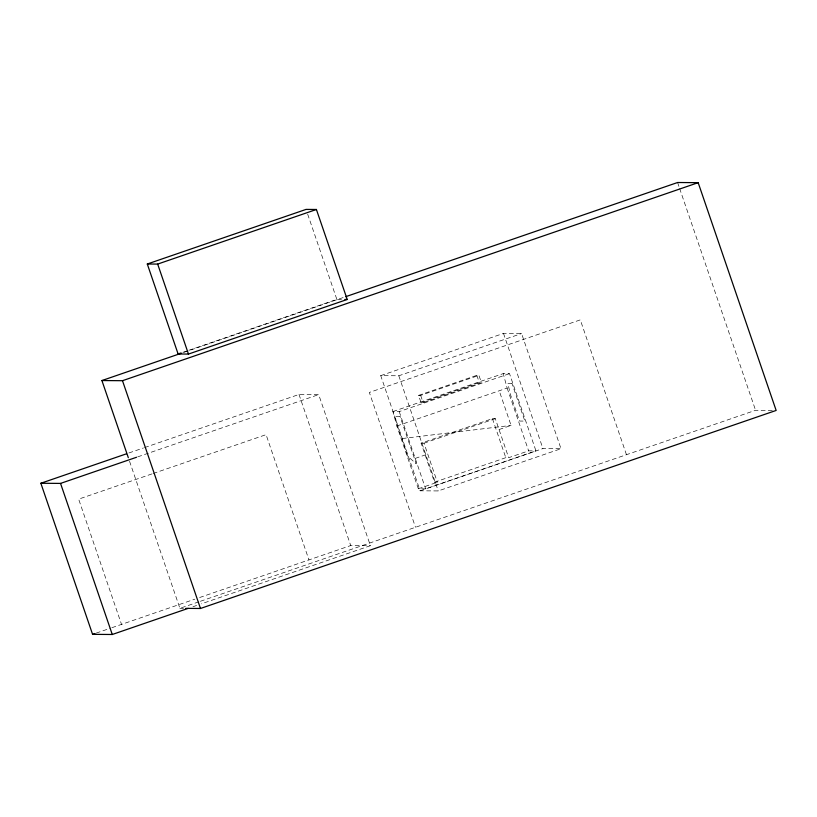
<?xml version="1.0" encoding="UTF-8"?>
<svg xmlns="http://www.w3.org/2000/svg" width="817" height="817" viewBox="0 0 817 817"><rect width="100%" height="100%" fill="white"/><g stroke="black" fill="none" stroke-linecap="round" stroke-linejoin="round"><path stroke-width="0.61" stroke-dasharray="4.08 3.06" d="M182.916 352.331L187.726 350.677M188.931 350.268L336.849 299.379L341.455 299.42M183.978 352.311L344.498 297.092M128.912 452.965L143.383 447.992M144.589 447.573L299.002 394.458L318.691 394.601L370.418 545.685L201.431 603.824M137.746 456.856L318.691 394.601M380.732 375.636L503.497 333.407L521.573 333.54L561.003 448.707L438.239 490.935L420.163 490.803L380.732 375.636L398.808 375.779L521.573 333.54M151.931 473.921L78.646 499.136L121.529 624.392M153.136 473.513L266.076 434.654L308.959 559.911M418.57 395.377L476.832 375.33L478.925 375.35L481.397 382.581L423.135 402.628L421.041 402.607L418.57 395.377L420.663 395.397L478.925 375.35M392.936 411.543L503.231 373.604L509.512 373.645L535.962 450.892L425.657 488.842L418.335 488.78L396.837 425.994L392.936 411.543L399.217 411.594L509.512 373.645M421.041 402.607L479.303 382.56L481.397 382.581M396.837 425.994L507.132 388.055L503.231 373.604M421.123 443.161L424.003 443.182L437.371 482.234L434.491 482.214L421.123 443.161L492.426 418.641L495.306 418.661L508.674 457.704L528.63 450.841L535.962 450.892M424.003 443.182L495.306 418.661M415.24 458.388L427.73 454.089M499.034 429.558L511.074 425.412L499.218 390.781M434.491 482.214L505.794 457.683L508.674 457.704M418.335 488.78L437.371 482.234M420.163 490.803L542.927 448.564L561.003 448.707M96.192 633.104L110.673 628.12M111.878 627.711L194.814 599.178M199.624 597.523L350.728 545.542L370.418 545.685M129.556 461.299L179.903 608.328L199.215 601.68M200.42 601.271L755.572 410.287L772.514 410.41M192.975 606.725L196.601 605.479M402.23 438.545L511.074 425.412M179.903 608.328L183.437 608.348M677.589 182.508L679.244 187.328M679.652 188.533L755.572 410.287M626.465 454.701L580.305 319.876L369.345 392.446L415.506 527.271M503.497 333.407L542.927 448.564M507.132 388.055L528.63 450.841M492.426 418.641L505.794 457.683M476.832 375.33L479.303 382.56M420.663 395.397L423.135 402.628M398.808 375.779L438.239 490.935M399.217 411.594L425.657 488.842M307.682 214.197L336.849 299.379M299.002 394.458L350.728 545.542M512.014 383.561L507.919 383.53L510.206 393.794L519.541 421.051L524.861 421.092L512.014 383.561M400.064 416.547L394.999 416.507L397.511 426.004L407.928 456.437L416.241 463.79L400.064 416.547"/><path stroke-width="1.23" d="M147.295 264.014L306.038 209.407L316.404 209.479L347.215 299.461L188.472 354.067L178.106 353.986L147.295 264.014L157.671 264.085L316.404 209.479M178.106 353.986L180.506 353.158M128.32 457.683L101.911 380.548L181.568 353.148M345.703 296.683L677.589 182.508L698.167 182.661L776.15 410.44L200.471 608.481L185.796 608.369M101.911 380.548L122.489 380.702L698.167 182.661M188.155 608.389L112.266 634.492L92.576 634.349L40.85 483.266L126.502 453.803M40.85 483.266L60.54 483.409L136.541 457.265M92.576 634.349L94.986 633.512M344.907 299.441L347.215 299.461M157.671 264.085L188.472 354.067M122.489 380.702L200.471 608.481M60.54 483.409L112.266 634.492"/></g></svg>
